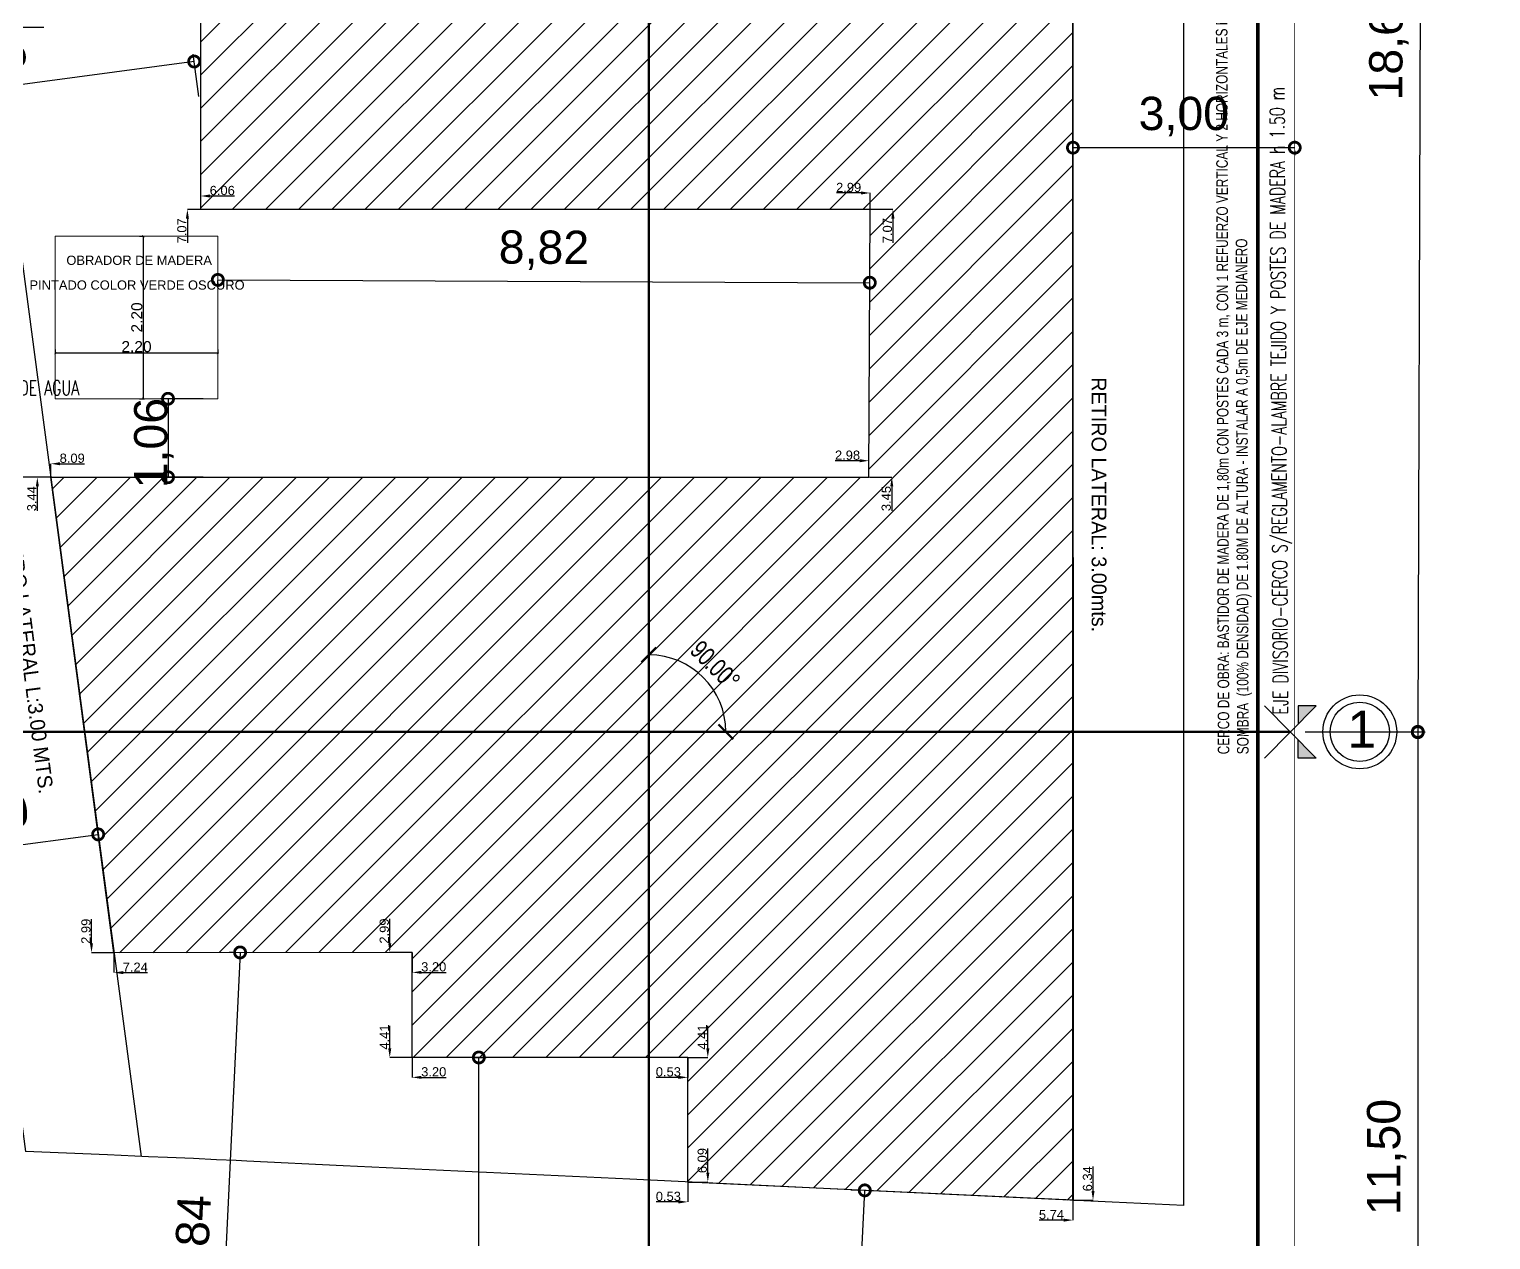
# Model space of a CAD drawing. Header units: millimetres. Extents: x 267 to 536, y -193 to 59.
# Drawn here: x 516.3 to 536.07, y -180.26 to -163.88 of the extents above; entities that cross this region are included whole.
import ezdxf
from ezdxf.enums import TextEntityAlignment as Align

# ---------------------------------------------------------------- set-up
doc = ezdxf.new("R2010")
doc.units = ezdxf.units.MM
doc.header["$LTSCALE"] = 20
for name, pattern in [('BORDER2', [0.875, 0.25, -0.125, 0.25, -0.125, 0, -0.125]), ('CENTRO', [50.8, 31.75, -6.35, 6.35, -6.35]), ('DASHDOT', [25.4, 12.7, -6.35, 0, -6.35]), ('DASHED2', [9.525, 6.35, -3.175])]:
    doc.linetypes.add(name, pattern=pattern)
for name, color, linetype in [('-lote y retiros', 1, 'Continuous'), ('-muros', 3, 'Continuous'), ('005', 240, 'Continuous'), ('005COTAS PARCIALES 240', 240, 'Continuous'), ('005TEXTO220', 220, 'Continuous'), ('01', 1, 'Continuous'), ('02AGUA FRIA170', 170, 'Continuous'), ('04', 4, 'Continuous'), ('B-REFERENCIAS', 1, 'Continuous'), ('ejes divisorios', 3, 'DASHDOT')]:
    doc.layers.add(name, color=color, linetype=linetype)
for name, color, linetype, lineweight in [('02', 2, 'Continuous', 15), ('03', 3, 'Continuous', 30), ('COTAS', 2, 'Continuous', 0)]:
    doc.layers.add(name, color=color, linetype=linetype, lineweight=lineweight)
doc.layers.add('new', color=7, linetype='Continuous', true_color=0xf50000)
doc.styles.add('Arial', font='arial.ttf', dxfattribs={"height": 0.15})
doc.styles.add('BOOK', font='BKANT.TTF')
doc.styles.add('COTA-100', font='ROMANS.shx', dxfattribs={"width": 0.7, "height": 0.2})
doc.styles.add('Soledad', font='swissl.ttf')
doc.styles.get("Standard").update_dxf_attribs({"font": 'arial.ttf'})
doc.styles.add('SWIS', font='swisscl.ttf')
doc.dimstyles.new('100', dxfattribs={"dimscale": 0, "dimtxt": 0.25, "dimasz": 0.2, "dimexe": 0.1, "dimexo": 0.25, "dimgap": 0.1, "dimtad": 1, "dimzin": 0, "dimdsep": 46, "dimtxsty": 'SWIS', "dimblk": 'ARCHTICK', "dimcen": 0.2, "dimdle": 0.25, "dimclrd": 1, "dimclre": 8, "dimclrt": 1, "dimazin": 0, "dimtfac": 1, "dimtix": 1, "dimtofl": 0, "dimtmove": 1, "dimatfit": 0, "dimfxl": 1, "dimtolj": 1, "dimtzin": 0, "dimlwd": -1, "dimlwe": -1, "dimarcsym": 0})
doc.dimstyles.new('COTAS ACUMULADAS 196', dxfattribs={"dimtxt": 0.125, "dimasz": 0.03, "dimexe": 0.01, "dimexo": 1e-05, "dimgap": 0.01, "dimtad": 1, "dimrnd": 0.0005, "dimzin": 1, "dimdsep": 46, "dimtxsty": 'Arial', "dimblk": 'ARCHTICK', "dimcen": 0, "dimclrd": 256, "dimclre": 256, "dimclrt": 256, "dimadec": 0, "dimazin": 0, "dimtfac": 1, "dimtmove": 0, "dimatfit": 3, "dimfxl": 0.05, "dimfxlon": 1, "dimlwd": -1, "dimlwe": -1, "dimarcsym": 0})
doc.dimstyles.new('COTAS PARCIALES 196', dxfattribs={"dimtxt": 0.125, "dimasz": 0.125, "dimexe": 0, "dimexo": 0, "dimgap": 0.01, "dimtad": 1, "dimjust": 2, "dimzin": 1, "dimdsep": 46, "dimtxsty": 'Soledad', "dimcen": 2.5, "dimse1": 1, "dimsd1": 1, "dimclrd": 256, "dimclre": 256, "dimclrt": 256, "dimazin": 0, "dimtfac": 1, "dimtmove": 0, "dimatfit": 2, "dimldrblk": 'OPEN90', "dimfxl": 0.3, "dimfxlon": 1, "dimlwd": -1, "dimlwe": -1, "dimarcsym": 0})
doc.dimstyles.new('H', dxfattribs={"dimtxt": 0.45, "dimasz": 0.3, "dimexe": 0.1, "dimexo": 0.2, "dimgap": 0.15, "dimtad": 1, "dimzin": 0, "dimtxsty": 'Standard', "dimblk": 'DOTSMALL', "dimcen": 0, "dimclrd": 256, "dimclre": 256, "dimaunit": 1, "dimadec": 3, "dimazin": 0, "dimtfac": 1, "dimtofl": 0, "dimtmove": 1, "dimatfit": 2, "dimldrblk": 'DOTSMALL', "dimfxl": 0.18, "dimtolj": 1, "dimtzin": 0, "dimlwd": -1, "dimlwe": -1, "dimarcsym": 2})

# ---------------------------------------------------------------- blocks, each defined once
blk = doc.blocks.new('_ArchTick')
at = {"color": 0, "linetype": 'ByBlock', "const_width": 0.15}
blk.add_lwpolyline([(-0.5, -0.5), (0.5, 0.5)], dxfattribs=at)
blk = doc.blocks.new('*D225')
at = {"layer": '005COTAS PARCIALES 240', "transparency": 16777216}
for p, q in [((517.791, -166.683), (517.851, -166.683)), ((517.841, -166.683), (517.841, -168.883)), ((517.791, -168.883), (517.851, -168.883))]:
    blk.add_line(p, q, dxfattribs=at)
at = {"layer": 'Defpoints', "color": 0, "transparency": 16777216}
for p in [(517.4, -166.683), (517.4, -168.883), (517.841, -168.883)]:
    blk.add_point(p, dxfattribs=at)
at = {"layer": '005COTAS PARCIALES 240', "transparency": 16777216, "xscale": 0.03, "yscale": 0.03, "zscale": 0.03}
for p, rotation in [((517.841, -166.683), 90), ((517.841, -168.883), 270)]:
    blk.add_blockref('_ArchTick', p, dxfattribs=dict(at, rotation=rotation))
at = {"layer": '005COTAS PARCIALES 240', "transparency": 16777216, "insert": (517.754, -167.783), "char_height": 0.15, "attachment_point": 5, "rotation": 90, "style": 'Arial'}
blk.add_mtext('2.20', dxfattribs=at)
blk = doc.blocks.new('*D226')
at = {"layer": '005COTAS PARCIALES 240', "transparency": 16777216}
for p, q in [((516.649, -168.216), (516.649, -168.276)), ((518.849, -168.266), (516.649, -168.266)), ((518.849, -168.216), (518.849, -168.276))]:
    blk.add_line(p, q, dxfattribs=at)
at = {"layer": 'Defpoints', "color": 0, "transparency": 16777216}
for p in [(516.649, -166.683, -0.025), (518.849, -166.683, -0.025), (516.649, -168.266)]:
    blk.add_point(p, dxfattribs=at)
at = {"layer": '005COTAS PARCIALES 240', "transparency": 16777216, "xscale": 0.03, "yscale": 0.03, "zscale": 0.03, "rotation": 180}
blk.add_blockref('_ArchTick', (516.649, -168.266), dxfattribs=at)
at = {"layer": '005COTAS PARCIALES 240', "transparency": 16777216, "xscale": 0.03, "yscale": 0.03, "zscale": 0.03}
blk.add_blockref('_ArchTick', (518.849, -168.266), dxfattribs=at)
at = {"layer": '005COTAS PARCIALES 240', "transparency": 16777216, "insert": (517.749, -168.179), "char_height": 0.15, "attachment_point": 5, "style": 'Arial'}
blk.add_mtext('2.20', dxfattribs=at)
blk = doc.blocks.new('ejes de replanteo')
at = {"layer": '02AGUA FRIA170'}
h = blk.add_hatch(color=256, dxfattribs=at)
h.dxf.hatch_style = 1
h.paths.add_polyline_path([(29.546, 18.869), (29.296, 18.869), (29.296, 18.619)])
h = blk.add_hatch(color=256, dxfattribs=at)
h.dxf.hatch_style = 1
h.paths.add_polyline_path([(29.546, 18.162), (29.296, 18.412), (29.296, 18.162)])
for p, q in [((28.849, 18.869), (29.546, 18.162)), ((29.546, 18.869), (28.849, 18.162)), ((29.546, 18.869), (29.306, 18.869)), ((29.306, 18.869), (29.306, 18.619)), ((29.306, 18.162), (29.306, 18.412)), ((29.546, 18.162), (29.306, 18.162))]:
    blk.add_line(p, q, dxfattribs=at)
at = {"layer": '02AGUA FRIA170', "linetype": 'BORDER2', "const_width": 0.03}
for points in [[(20.521, 38.897), (20.521, 3.794)], [(3.648, 18.516), (29.198, 18.516)]]:
    blk.add_lwpolyline(points, dxfattribs=at)
at = {"layer": '02AGUA FRIA170'}
for radius in [0.5, 0.4]:
    blk.add_circle((30.138, 18.516), radius, dxfattribs=at)
at = {"layer": '02AGUA FRIA170', "style": 'Arial'}
blk.add_text('1', height=0.5, dxfattribs=at).set_placement((29.971, 18.302))
blk = doc.blocks.new('_DotSmall')
at = {"color": 0, "linetype": 'ByBlock', "const_width": 0.5}
blk.add_lwpolyline([(-0.0625, 0, 1), (0.0625, 0, 1)], format="xyb", close=True, dxfattribs=at)
blk = doc.blocks.new('*D227')
at = {"layer": 'Defpoints', "color": 0, "transparency": 16777216}
for p in [(533.418, -154.727), (533.358, -173.389), (535.083, -173.394)]:
    blk.add_point(p, dxfattribs=at)
at = {"layer": 'new', "linetype": 'Continuous', "transparency": 16777216}
for p, q in [((533.618, -154.727), (535.243, -154.732)), ((535.143, -154.732), (535.083, -173.394)), ((533.558, -173.389), (535.183, -173.395))]:
    blk.add_line(p, q, dxfattribs=at)
at = {"layer": 'new', "transparency": 16777216, "xscale": 0.3, "yscale": 0.3, "zscale": 0.3}
for p, rotation in [((535.143, -154.732), 89.8147218569736), ((535.083, -173.394), 269.8147218569736)]:
    blk.add_blockref('_DotSmall', p, dxfattribs=dict(at, rotation=rotation))
at = {"layer": 'new', "color": 0, "transparency": 16777216, "insert": (534.693, -164.062), "char_height": 0.45, "attachment_point": 5, "rotation": 89.8147}
blk.add_mtext('\\A1;18,66', dxfattribs=at)
blk = doc.blocks.new('*D244')
at = {"layer": 'Defpoints', "color": 0, "transparency": 16777216}
for p in [(533.358, -173.389), (533.418, -184.893), (535.083, -184.893)]:
    blk.add_point(p, dxfattribs=at)
at = {"layer": 'new', "linetype": 'Continuous', "transparency": 16777216}
for p, q in [((533.558, -173.389), (535.183, -173.389)), ((535.083, -173.389), (535.083, -184.893)), ((533.618, -184.893), (535.183, -184.893))]:
    blk.add_line(p, q, dxfattribs=at)
at = {"layer": 'new', "transparency": 16777216, "xscale": 0.3, "yscale": 0.3, "zscale": 0.3}
for p, rotation in [((535.083, -173.389), 90), ((535.083, -184.893), 270)]:
    blk.add_blockref('_DotSmall', p, dxfattribs=dict(at, rotation=rotation))
at = {"layer": 'new', "color": 0, "transparency": 16777216, "insert": (534.662, -179.141), "char_height": 0.45, "attachment_point": 5, "rotation": 90}
blk.add_mtext('\\A1;11,50', dxfattribs=at)
blk = doc.blocks.new('*D221')
at = {"layer": '005', "transparency": 16777216}
for p, q in [((530.293, -162.1), (529.962, -162.1)), ((530.418, -162.321), (530.418, -162.1))]:
    blk.add_line(p, q, dxfattribs=at)
blk.add_solid([(530.293, -162.079), (530.293, -162.12), (530.418, -162.1)], dxfattribs=at)
at = {"layer": 'Defpoints', "color": 0, "transparency": 16777216}
for p in [(530.418, -162.1), (530.418, -162.321), (524.681, -173.389)]:
    blk.add_point(p, dxfattribs=at)
at = {"layer": '005', "transparency": 16777216, "insert": (530.127, -162.025), "char_height": 0.125, "attachment_point": 5, "style": 'Soledad'}
blk.add_mtext('5.74', dxfattribs=at)
blk = doc.blocks.new('_Open90')
at = {"color": 0, "linetype": 'ByBlock', "lineweight": -2}
for p, q in [((0, 0), (-1, 0)), ((-0.5, 0.5), (0, 0)), ((0, 0), (-0.5, -0.5))]:
    blk.add_line(p, q, dxfattribs=at)
blk = doc.blocks.new('*D222')
at = {"layer": '005', "transparency": 16777216}
for p, q in [((530.426, -162.321), (530.726, -162.321)), ((530.726, -162.446), (530.726, -162.86))]:
    blk.add_line(p, q, dxfattribs=at)
blk.add_solid([(530.706, -162.446), (530.747, -162.446), (530.726, -162.321)], dxfattribs=at)
at = {"layer": 'Defpoints', "color": 0, "transparency": 16777216}
for p in [(530.418, -162.321), (530.726, -162.321), (524.681, -173.389)]:
    blk.add_point(p, dxfattribs=at)
at = {"layer": '005', "transparency": 16777216, "insert": (530.652, -162.653), "char_height": 0.125, "attachment_point": 5, "rotation": 90, "style": 'Soledad'}
blk.add_mtext('11.07', dxfattribs=at)
blk = doc.blocks.new('*D223')
at = {"layer": '005', "transparency": 16777216}
for p, q in [((527.549, -166.099), (527.218, -166.099)), ((527.674, -166.32), (527.674, -166.099))]:
    blk.add_line(p, q, dxfattribs=at)
blk.add_solid([(527.549, -166.078), (527.549, -166.12), (527.674, -166.099)], dxfattribs=at)
at = {"layer": 'Defpoints', "color": 0, "transparency": 16777216}
for p in [(527.674, -166.099), (527.674, -166.32), (524.681, -173.389)]:
    blk.add_point(p, dxfattribs=at)
at = {"layer": '005', "transparency": 16777216, "insert": (527.383, -166.025), "char_height": 0.125, "attachment_point": 5, "style": 'Soledad'}
blk.add_mtext('2.99', dxfattribs=at)
blk = doc.blocks.new('*D224')
at = {"layer": '005', "transparency": 16777216}
for p, q in [((527.682, -166.32), (527.982, -166.32)), ((527.982, -166.445), (527.982, -166.772))]:
    blk.add_line(p, q, dxfattribs=at)
blk.add_solid([(527.961, -166.445), (528.003, -166.445), (527.982, -166.32)], dxfattribs=at)
at = {"layer": 'Defpoints', "color": 0, "transparency": 16777216}
for p in [(527.674, -166.32), (527.982, -166.32), (524.681, -173.389)]:
    blk.add_point(p, dxfattribs=at)
at = {"layer": '005', "transparency": 16777216, "insert": (527.908, -166.609), "char_height": 0.125, "attachment_point": 5, "rotation": 90, "style": 'Soledad'}
blk.add_mtext('7.07', dxfattribs=at)
blk = doc.blocks.new('*D203')
at = {"layer": '005', "transparency": 16777216}
for p, q in [((527.533, -169.721), (527.202, -169.721)), ((527.658, -169.943), (527.658, -169.721))]:
    blk.add_line(p, q, dxfattribs=at)
blk.add_solid([(527.533, -169.7), (527.533, -169.742), (527.658, -169.721)], dxfattribs=at)
at = {"layer": 'Defpoints', "color": 0, "transparency": 16777216}
for p in [(527.658, -169.721), (527.658, -169.943), (524.681, -173.389)]:
    blk.add_point(p, dxfattribs=at)
at = {"layer": '005', "transparency": 16777216, "insert": (527.368, -169.647), "char_height": 0.125, "attachment_point": 5, "style": 'Soledad'}
blk.add_mtext('2.98', dxfattribs=at)
blk = doc.blocks.new('*D204')
at = {"layer": '005', "transparency": 16777216}
for p, q in [((527.667, -169.943), (527.967, -169.943)), ((527.967, -170.068), (527.967, -170.397))]:
    blk.add_line(p, q, dxfattribs=at)
blk.add_solid([(527.946, -170.068), (527.987, -170.068), (527.967, -169.943)], dxfattribs=at)
at = {"layer": 'Defpoints', "color": 0, "transparency": 16777216}
for p in [(527.658, -169.943), (527.967, -169.943), (524.681, -173.389)]:
    blk.add_point(p, dxfattribs=at)
at = {"layer": '005', "transparency": 16777216, "insert": (527.892, -170.233), "char_height": 0.125, "attachment_point": 5, "rotation": 90, "style": 'Soledad'}
blk.add_mtext('3.45', dxfattribs=at)
blk = doc.blocks.new('*D205')
at = {"layer": '005', "transparency": 16777216}
for p, q in [((518.618, -161.91), (518.618, -161.728)), ((518.743, -161.728), (519.074, -161.728))]:
    blk.add_line(p, q, dxfattribs=at)
blk.add_solid([(518.743, -161.707), (518.743, -161.748), (518.618, -161.728)], dxfattribs=at)
at = {"layer": 'Defpoints', "color": 0, "transparency": 16777216}
for p in [(518.618, -161.728), (518.618, -161.91), (524.681, -173.389)]:
    blk.add_point(p, dxfattribs=at)
at = {"layer": '005', "transparency": 16777216, "insert": (518.909, -161.653), "char_height": 0.125, "attachment_point": 5, "style": 'Soledad'}
blk.add_mtext('6.06', dxfattribs=at)
blk = doc.blocks.new('*D206')
at = {"layer": '005', "transparency": 16777216}
for p, q in [((518.618, -161.91), (518.437, -161.91)), ((518.437, -162.035), (518.437, -162.448))]:
    blk.add_line(p, q, dxfattribs=at)
blk.add_solid([(518.416, -162.035), (518.458, -162.035), (518.437, -161.91)], dxfattribs=at)
at = {"layer": 'Defpoints', "color": 0, "transparency": 16777216}
for p in [(518.437, -161.91), (518.618, -161.91), (524.681, -173.389)]:
    blk.add_point(p, dxfattribs=at)
at = {"layer": '005', "transparency": 16777216, "insert": (518.363, -162.242), "char_height": 0.125, "attachment_point": 5, "rotation": 90, "style": 'Soledad'}
blk.add_mtext('11.48', dxfattribs=at)
blk = doc.blocks.new('*D207')
at = {"layer": '005', "transparency": 16777216}
for p, q in [((518.618, -166.322), (518.618, -166.14)), ((518.743, -166.14), (519.074, -166.14))]:
    blk.add_line(p, q, dxfattribs=at)
blk.add_solid([(518.743, -166.119), (518.743, -166.161), (518.618, -166.14)], dxfattribs=at)
at = {"layer": 'Defpoints', "color": 0, "transparency": 16777216}
for p in [(518.618, -166.14), (518.618, -166.322), (524.681, -173.389)]:
    blk.add_point(p, dxfattribs=at)
at = {"layer": '005', "transparency": 16777216, "insert": (518.909, -166.066), "char_height": 0.125, "attachment_point": 5, "style": 'Soledad'}
blk.add_mtext('6.06', dxfattribs=at)
blk = doc.blocks.new('*D208')
at = {"layer": '005', "transparency": 16777216}
for p, q in [((518.618, -166.322), (518.437, -166.322)), ((518.437, -166.447), (518.437, -166.774))]:
    blk.add_line(p, q, dxfattribs=at)
blk.add_solid([(518.416, -166.447), (518.458, -166.447), (518.437, -166.322)], dxfattribs=at)
at = {"layer": 'Defpoints', "color": 0, "transparency": 16777216}
for p in [(518.437, -166.322), (518.618, -166.322), (524.681, -173.389)]:
    blk.add_point(p, dxfattribs=at)
at = {"layer": '005', "transparency": 16777216, "insert": (518.363, -166.611), "char_height": 0.125, "attachment_point": 5, "rotation": 90, "style": 'Soledad'}
blk.add_mtext('7.07', dxfattribs=at)
blk = doc.blocks.new('*D209')
at = {"layer": '005', "transparency": 16777216}
for p, q in [((516.589, -169.944), (516.589, -169.762)), ((516.714, -169.762), (517.043, -169.762))]:
    blk.add_line(p, q, dxfattribs=at)
blk.add_solid([(516.714, -169.741), (516.714, -169.783), (516.589, -169.762)], dxfattribs=at)
at = {"layer": 'Defpoints', "color": 0, "transparency": 16777216}
for p in [(516.589, -169.762), (516.589, -169.944), (524.681, -173.389)]:
    blk.add_point(p, dxfattribs=at)
at = {"layer": '005', "transparency": 16777216, "insert": (516.879, -169.688), "char_height": 0.125, "attachment_point": 5, "style": 'Soledad'}
blk.add_mtext('8.09', dxfattribs=at)
blk = doc.blocks.new('*D210')
at = {"layer": '005', "transparency": 16777216}
for p, q in [((516.589, -169.944), (516.407, -169.944)), ((516.407, -170.069), (516.407, -170.401))]:
    blk.add_line(p, q, dxfattribs=at)
blk.add_solid([(516.387, -170.069), (516.428, -170.069), (516.407, -169.944)], dxfattribs=at)
at = {"layer": 'Defpoints', "color": 0, "transparency": 16777216}
for p in [(516.407, -169.944), (516.589, -169.944), (524.681, -173.389)]:
    blk.add_point(p, dxfattribs=at)
at = {"layer": '005', "transparency": 16777216, "insert": (516.333, -170.235), "char_height": 0.125, "attachment_point": 5, "rotation": 90, "style": 'Soledad'}
blk.add_mtext('3.44', dxfattribs=at)
blk = doc.blocks.new('*D215')
at = {"layer": '005', "transparency": 16777216}
for p, q in [((517.444, -176.377), (517.444, -176.646)), ((517.569, -176.646), (517.896, -176.646))]:
    blk.add_line(p, q, dxfattribs=at)
blk.add_solid([(517.569, -176.625), (517.569, -176.667), (517.444, -176.646)], dxfattribs=at)
at = {"layer": 'Defpoints', "color": 0, "transparency": 16777216}
for p in [(524.681, -173.389), (517.444, -176.377), (517.444, -176.646)]:
    blk.add_point(p, dxfattribs=at)
at = {"layer": '005', "transparency": 16777216, "insert": (517.732, -176.573), "char_height": 0.125, "attachment_point": 5, "style": 'Soledad'}
blk.add_mtext('7.24', dxfattribs=at)
blk = doc.blocks.new('*D216')
at = {"layer": '005', "transparency": 16777216}
for p, q in [((517.14, -176.252), (517.14, -175.921)), ((517.44, -176.377), (517.14, -176.377))]:
    blk.add_line(p, q, dxfattribs=at)
blk.add_solid([(517.119, -176.252), (517.16, -176.252), (517.14, -176.377)], dxfattribs=at)
at = {"layer": 'Defpoints', "color": 0, "transparency": 16777216}
for p in [(524.681, -173.389), (517.14, -176.377), (517.444, -176.377)]:
    blk.add_point(p, dxfattribs=at)
at = {"layer": '005', "transparency": 16777216, "insert": (517.065, -176.087), "char_height": 0.125, "attachment_point": 5, "rotation": 90, "style": 'Soledad'}
blk.add_mtext('2.99', dxfattribs=at)
blk = doc.blocks.new('*D217')
at = {"layer": '005', "transparency": 16777216}
for p, q in [((521.479, -176.374), (521.479, -176.643)), ((521.604, -176.643), (521.936, -176.643))]:
    blk.add_line(p, q, dxfattribs=at)
blk.add_solid([(521.604, -176.622), (521.604, -176.664), (521.479, -176.643)], dxfattribs=at)
at = {"layer": 'Defpoints', "color": 0, "transparency": 16777216}
for p in [(524.681, -173.389), (521.479, -176.374), (521.479, -176.643)]:
    blk.add_point(p, dxfattribs=at)
at = {"layer": '005', "transparency": 16777216, "insert": (521.77, -176.569), "char_height": 0.125, "attachment_point": 5, "style": 'Soledad'}
blk.add_mtext('3.20', dxfattribs=at)
blk = doc.blocks.new('*D218')
at = {"layer": '005', "transparency": 16777216}
for p, q in [((521.175, -176.249), (521.175, -175.919)), ((521.475, -176.374), (521.175, -176.374))]:
    blk.add_line(p, q, dxfattribs=at)
blk.add_solid([(521.154, -176.249), (521.196, -176.249), (521.175, -176.374)], dxfattribs=at)
at = {"layer": 'Defpoints', "color": 0, "transparency": 16777216}
for p in [(524.681, -173.389), (521.175, -176.374), (521.479, -176.374)]:
    blk.add_point(p, dxfattribs=at)
at = {"layer": '005', "transparency": 16777216, "insert": (521.101, -176.084), "char_height": 0.125, "attachment_point": 5, "rotation": 90, "style": 'Soledad'}
blk.add_mtext('2.99', dxfattribs=at)
blk = doc.blocks.new('*D219')
at = {"layer": '005', "transparency": 16777216}
for p, q in [((521.479, -177.794), (521.479, -178.063)), ((521.604, -178.063), (521.936, -178.063))]:
    blk.add_line(p, q, dxfattribs=at)
blk.add_solid([(521.604, -178.042), (521.604, -178.084), (521.479, -178.063)], dxfattribs=at)
at = {"layer": 'Defpoints', "color": 0, "transparency": 16777216}
for p in [(524.681, -173.389), (521.479, -177.794), (521.479, -178.063)]:
    blk.add_point(p, dxfattribs=at)
at = {"layer": '005', "transparency": 16777216, "insert": (521.77, -177.989), "char_height": 0.125, "attachment_point": 5, "style": 'Soledad'}
blk.add_mtext('3.20', dxfattribs=at)
blk = doc.blocks.new('*D220')
at = {"layer": '005', "transparency": 16777216}
for p, q in [((521.175, -177.669), (521.175, -177.367)), ((521.475, -177.794), (521.175, -177.794))]:
    blk.add_line(p, q, dxfattribs=at)
blk.add_solid([(521.154, -177.669), (521.196, -177.669), (521.175, -177.794)], dxfattribs=at)
at = {"layer": 'Defpoints', "color": 0, "transparency": 16777216}
for p in [(524.681, -173.389), (521.175, -177.794), (521.479, -177.794)]:
    blk.add_point(p, dxfattribs=at)
at = {"layer": '005', "transparency": 16777216, "insert": (521.103, -177.518), "char_height": 0.125, "attachment_point": 5, "rotation": 90, "style": 'Soledad'}
blk.add_mtext('4.41', dxfattribs=at)
blk = doc.blocks.new('*D197')
at = {"layer": '005', "transparency": 16777216}
for p, q in [((525.478, -177.669), (525.478, -177.367)), ((525.206, -177.794), (525.478, -177.794))]:
    blk.add_line(p, q, dxfattribs=at)
blk.add_solid([(525.457, -177.669), (525.499, -177.669), (525.478, -177.794)], dxfattribs=at)
at = {"layer": 'Defpoints', "color": 0, "transparency": 16777216}
for p in [(524.681, -173.389), (525.206, -177.794), (525.478, -177.794)]:
    blk.add_point(p, dxfattribs=at)
at = {"layer": '005', "transparency": 16777216, "insert": (525.405, -177.518), "char_height": 0.125, "attachment_point": 5, "rotation": 90, "style": 'Soledad'}
blk.add_mtext('4.41', dxfattribs=at)
blk = doc.blocks.new('*D198')
at = {"layer": '005', "transparency": 16777216}
for p, q in [((525.206, -177.794), (525.206, -178.063)), ((525.081, -178.063), (524.779, -178.063))]:
    blk.add_line(p, q, dxfattribs=at)
blk.add_solid([(525.081, -178.042), (525.081, -178.084), (525.206, -178.063)], dxfattribs=at)
at = {"layer": 'Defpoints', "color": 0, "transparency": 16777216}
for p in [(524.681, -173.389), (525.206, -177.794), (525.206, -178.063)]:
    blk.add_point(p, dxfattribs=at)
at = {"layer": '005', "transparency": 16777216, "insert": (524.944, -177.989), "char_height": 0.125, "attachment_point": 5, "style": 'Soledad'}
blk.add_mtext('0.53', dxfattribs=at)
blk = doc.blocks.new('*D199')
at = {"layer": '005', "transparency": 16777216}
for p, q in [((525.478, -179.354), (525.478, -179.025)), ((525.206, -179.479), (525.478, -179.479))]:
    blk.add_line(p, q, dxfattribs=at)
blk.add_solid([(525.457, -179.354), (525.499, -179.354), (525.478, -179.479)], dxfattribs=at)
at = {"layer": 'Defpoints', "color": 0, "transparency": 16777216}
for p in [(524.681, -173.389), (525.206, -179.479), (525.478, -179.479)]:
    blk.add_point(p, dxfattribs=at)
at = {"layer": '005', "transparency": 16777216, "insert": (525.403, -179.189), "char_height": 0.125, "attachment_point": 5, "rotation": 90, "style": 'Soledad'}
blk.add_mtext('6.09', dxfattribs=at)
blk = doc.blocks.new('*D200')
at = {"layer": '005', "transparency": 16777216}
for p, q in [((525.206, -179.479), (525.206, -179.748)), ((525.081, -179.748), (524.779, -179.748))]:
    blk.add_line(p, q, dxfattribs=at)
blk.add_solid([(525.081, -179.727), (525.081, -179.769), (525.206, -179.748)], dxfattribs=at)
at = {"layer": 'Defpoints', "color": 0, "transparency": 16777216}
for p in [(524.681, -173.389), (525.206, -179.479), (525.206, -179.748)]:
    blk.add_point(p, dxfattribs=at)
at = {"layer": '005', "transparency": 16777216, "insert": (524.944, -179.674), "char_height": 0.125, "attachment_point": 5, "style": 'Soledad'}
blk.add_mtext('0.53', dxfattribs=at)
blk = doc.blocks.new('*D201')
at = {"layer": '005', "transparency": 16777216}
for p, q in [((530.689, -179.601), (530.689, -179.27)), ((530.418, -179.726), (530.689, -179.726))]:
    blk.add_line(p, q, dxfattribs=at)
blk.add_solid([(530.669, -179.601), (530.71, -179.601), (530.689, -179.726)], dxfattribs=at)
at = {"layer": 'Defpoints', "color": 0, "transparency": 16777216}
for p in [(524.681, -173.389), (530.418, -179.726), (530.689, -179.726)]:
    blk.add_point(p, dxfattribs=at)
at = {"layer": '005', "transparency": 16777216, "insert": (530.615, -179.435), "char_height": 0.125, "attachment_point": 5, "rotation": 90, "style": 'Soledad'}
blk.add_mtext('6.34', dxfattribs=at)
blk = doc.blocks.new('*D202')
at = {"layer": '005', "transparency": 16777216}
for p, q in [((530.418, -179.726), (530.418, -179.994)), ((530.293, -179.994), (529.962, -179.994))]:
    blk.add_line(p, q, dxfattribs=at)
blk.add_solid([(530.293, -179.974), (530.293, -180.015), (530.418, -179.994)], dxfattribs=at)
at = {"layer": 'Defpoints', "color": 0, "transparency": 16777216}
for p in [(524.681, -173.389), (530.418, -179.726), (530.418, -179.994)]:
    blk.add_point(p, dxfattribs=at)
at = {"layer": '005', "transparency": 16777216, "insert": (530.127, -179.92), "char_height": 0.125, "attachment_point": 5, "style": 'Soledad'}
blk.add_mtext('5.74', dxfattribs=at)
blk = doc.blocks.new('*D213')
at = {"layer": '005', "transparency": 16777216}
for p, q in [((515.301, -167.972), (515.301, -167.79)), ((515.426, -167.79), (515.757, -167.79))]:
    blk.add_line(p, q, dxfattribs=at)
blk.add_solid([(515.426, -167.769), (515.426, -167.811), (515.301, -167.79)], dxfattribs=at)
at = {"layer": 'Defpoints', "color": 0, "transparency": 16777216}
for p in [(515.301, -167.79), (515.301, -167.972), (524.681, -173.389)]:
    blk.add_point(p, dxfattribs=at)
at = {"layer": '005', "transparency": 16777216, "insert": (515.591, -167.716), "char_height": 0.125, "attachment_point": 5, "style": 'Soledad'}
blk.add_mtext('9.38', dxfattribs=at)
blk = doc.blocks.new('*D214')
at = {"layer": '005', "transparency": 16777216}
for p, q in [((515.301, -167.972), (515.119, -167.972)), ((515.119, -168.097), (515.119, -168.427))]:
    blk.add_line(p, q, dxfattribs=at)
blk.add_solid([(515.099, -168.097), (515.14, -168.097), (515.119, -167.972)], dxfattribs=at)
at = {"layer": 'Defpoints', "color": 0, "transparency": 16777216}
for p in [(515.119, -167.972), (515.301, -167.972), (524.681, -173.389)]:
    blk.add_point(p, dxfattribs=at)
at = {"layer": '005', "transparency": 16777216, "insert": (515.045, -168.262), "char_height": 0.125, "attachment_point": 5, "rotation": 90, "style": 'Soledad'}
blk.add_mtext('5.42', dxfattribs=at)
blk = doc.blocks.new('*D232')
at = {"layer": 'Defpoints', "color": 0, "transparency": 16777216}
for p in [(516.694, -163.862), (516.019, -169.944), (516.694, -169.944)]:
    blk.add_point(p, dxfattribs=at)
at = {"layer": 'new', "linetype": 'Continuous', "transparency": 16777216}
for p, q in [((516.494, -163.862), (515.919, -163.862)), ((516.019, -163.862), (516.019, -169.944)), ((516.494, -169.944), (515.919, -169.944))]:
    blk.add_line(p, q, dxfattribs=at)
at = {"layer": 'new', "transparency": 16777216, "xscale": 0.3, "yscale": 0.3, "zscale": 0.3}
for p, rotation in [((516.019, -163.862), 90), ((516.019, -169.944), 270)]:
    blk.add_blockref('_DotSmall', p, dxfattribs=dict(at, rotation=rotation))
at = {"layer": 'new', "color": 0, "transparency": 16777216, "insert": (515.598, -166.903), "char_height": 0.45, "attachment_point": 5, "rotation": 90}
blk.add_mtext('\\A1;6,08', dxfattribs=at)
blk = doc.blocks.new('*D233')
at = {"layer": 'Defpoints', "color": 0, "transparency": 16777216}
for p in [(518.849, -167.116, 0), (527.67, -167.154), (527.669, -167.313)]:
    blk.add_point(p, dxfattribs=at)
at = {"layer": 'new', "linetype": 'Continuous', "transparency": 16777216}
for p, q in [((518.849, -167.275), (527.669, -167.313)), ((518.848, -167.316), (518.848, -167.375)), ((527.669, -167.354), (527.669, -167.413))]:
    blk.add_line(p, q, dxfattribs=at)
at = {"layer": 'new', "transparency": 16777216, "xscale": 0.3, "yscale": 0.3, "zscale": 0.3}
for p, rotation in [((518.849, -167.275), 179.7519455312178), ((527.669, -167.313), 359.7519455312178)]:
    blk.add_blockref('_DotSmall', p, dxfattribs=dict(at, rotation=rotation))
at = {"layer": 'new', "color": 0, "transparency": 16777216, "insert": (523.261, -166.874), "char_height": 0.45, "attachment_point": 5, "rotation": 359.7519}
blk.add_mtext('\\A1;8,82', dxfattribs=at)
blk = doc.blocks.new('*D211')
at = {"layer": 'Defpoints', "color": 0, "transparency": 16777216}
for p in [(518.849, -168.883), (518.175, -169.944), (518.849, -169.944, 0)]:
    blk.add_point(p, dxfattribs=at)
at = {"layer": 'new', "linetype": 'Continuous', "transparency": 16777216}
for p, q in [((518.649, -168.883), (518.075, -168.883)), ((518.175, -168.883), (518.175, -169.944)), ((518.649, -169.944), (518.075, -169.944))]:
    blk.add_line(p, q, dxfattribs=at)
at = {"layer": 'new', "transparency": 16777216, "xscale": 0.3, "yscale": 0.3, "zscale": 0.3}
for p, rotation in [((518.175, -168.883), 90), ((518.175, -169.944), 270)]:
    blk.add_blockref('_DotSmall', p, dxfattribs=dict(at, rotation=rotation))
at = {"layer": 'new', "color": 0, "transparency": 16777216, "insert": (517.983, -169.483), "char_height": 0.45, "attachment_point": 5, "rotation": 90}
blk.add_mtext('\\A1;1,06', dxfattribs=at)
blk = doc.blocks.new('*D212')
at = {"layer": '-muros', "color": 1, "transparency": 16777216}
blk.add_arc((524.681, -173.389), 1.041, 0, 90, dxfattribs=at)
at = {"layer": 'Defpoints', "color": 0, "transparency": 16777216}
for p in [(524.681, -149.73), (525.583, -172.868), (515.224, -173.389), (536.07, -173.389), (524.681, -187.197)]:
    blk.add_point(p, dxfattribs=at)
at = {"layer": '-muros', "color": 1, "transparency": 16777216, "xscale": 0.2, "yscale": 0.2, "zscale": 0.2}
for p, rotation in [((524.681, -172.348), 179.9999999999998), ((525.722, -173.389), 270.0000000000001)]:
    blk.add_blockref('_ArchTick', p, dxfattribs=dict(at, rotation=rotation))
at = {"layer": '-muros', "color": 1, "transparency": 16777216, "insert": (525.579, -172.491), "char_height": 0.25, "attachment_point": 5, "rotation": 315, "style": 'SWIS'}
blk.add_mtext('\\A1;90.00°', dxfattribs=at)
blk = doc.blocks.new('*D234')
at = {"layer": 'Defpoints', "color": 0, "transparency": 16777216}
for p in [(530.418, -165.329), (533.418, -165.329), (533.418, -165.486)]:
    blk.add_point(p, dxfattribs=at)
at = {"layer": 'new', "linetype": 'Continuous', "transparency": 16777216}
for p, q in [((530.418, -165.486), (533.418, -165.486)), ((530.418, -165.529), (530.418, -165.586)), ((533.418, -165.529), (533.418, -165.586))]:
    blk.add_line(p, q, dxfattribs=at)
at = {"layer": 'new', "transparency": 16777216, "xscale": 0.3, "yscale": 0.3, "zscale": 0.3, "rotation": 180}
blk.add_blockref('_DotSmall', (530.418, -165.486), dxfattribs=at)
at = {"layer": 'new', "transparency": 16777216, "xscale": 0.3, "yscale": 0.3, "zscale": 0.3}
blk.add_blockref('_DotSmall', (533.418, -165.486), dxfattribs=at)
at = {"layer": 'new', "color": 0, "transparency": 16777216, "insert": (531.918, -165.065), "char_height": 0.45, "attachment_point": 5}
blk.add_mtext('\\A1;3,00', dxfattribs=at)
blk = doc.blocks.new('*D235')
at = {"layer": 'Defpoints', "color": 0, "transparency": 16777216}
for p in [(512.915, -165.067), (518.618, -164.991), (513.004, -165.737)]:
    blk.add_point(p, dxfattribs=at)
at = {"layer": 'new', "linetype": 'Continuous', "transparency": 16777216}
for p, q in [((518.592, -164.793), (518.516, -164.222)), ((518.529, -164.321), (512.915, -165.067)), ((512.977, -165.539), (512.901, -164.968))]:
    blk.add_line(p, q, dxfattribs=at)
at = {"layer": 'new', "transparency": 16777216, "xscale": 0.3, "yscale": 0.3, "zscale": 0.3}
for p, rotation in [((518.529, -164.321), 7.568625920662919), ((512.915, -165.067), 187.5686259206629)]:
    blk.add_blockref('_DotSmall', p, dxfattribs=dict(at, rotation=rotation))
at = {"layer": 'new', "color": 0, "transparency": 16777216, "insert": (515.667, -164.277), "char_height": 0.45, "attachment_point": 5, "rotation": 7.5686}
blk.add_mtext('\\A1;5,66', dxfattribs=at)
blk = doc.blocks.new('*D236')
at = {"layer": 'Defpoints', "color": 0, "transparency": 16777216}
for p in [(517.23, -174.776), (517.243, -174.873), (514.27, -175.268)]:
    blk.add_point(p, dxfattribs=at)
at = {"layer": 'new', "linetype": 'Continuous', "transparency": 16777216}
for p, q in [((514.257, -175.171), (517.23, -174.776)), ((517.217, -174.675), (517.217, -174.677)), ((514.244, -175.07), (514.244, -175.072))]:
    blk.add_line(p, q, dxfattribs=at)
at = {"layer": 'new', "transparency": 16777216, "xscale": 0.3, "yscale": 0.3, "zscale": 0.3}
for p, rotation in [((517.23, -174.776), 7.559867324568095), ((514.257, -175.171), 187.5598673245681)]:
    blk.add_blockref('_DotSmall', p, dxfattribs=dict(at, rotation=rotation))
at = {"layer": 'new', "color": 0, "transparency": 16777216, "insert": (515.688, -174.557), "char_height": 0.45, "attachment_point": 5, "rotation": 7.5599}
blk.add_mtext('\\A1;3,00', dxfattribs=at)
blk = doc.blocks.new('*D228')
at = {"layer": 'Defpoints', "color": 0, "transparency": 16777216}
for p in [(519.208, -176.376), (518.78, -184.201), (518.838, -184.203)]:
    blk.add_point(p, dxfattribs=at)
at = {"layer": 'new', "linetype": 'Continuous', "transparency": 16777216}
for p, q in [((519.008, -176.366), (519.051, -176.369)), ((519.15, -176.373), (518.78, -184.201)), ((518.638, -184.194), (518.68, -184.196))]:
    blk.add_line(p, q, dxfattribs=at)
at = {"layer": 'new', "transparency": 16777216, "xscale": 0.3, "yscale": 0.3, "zscale": 0.3}
for p, rotation in [((519.15, -176.373), 87.29064535206497), ((518.78, -184.201), 267.290645352065)]:
    blk.add_blockref('_DotSmall', p, dxfattribs=dict(at, rotation=rotation))
at = {"layer": 'new', "color": 0, "transparency": 16777216, "insert": (518.545, -180.267), "char_height": 0.45, "attachment_point": 5, "rotation": 87.2906}
blk.add_mtext('\\A1;7,84', dxfattribs=at)
blk = doc.blocks.new('*D229')
at = {"layer": 'Defpoints', "color": 0, "transparency": 16777216}
for p in [(522.098, -177.794), (522.38, -177.794), (522.098, -184.358)]:
    blk.add_point(p, dxfattribs=at)
at = {"layer": 'new', "linetype": 'Continuous', "transparency": 16777216}
for p, q in [((522.298, -177.794), (522.48, -177.794)), ((522.38, -184.358), (522.38, -177.794)), ((522.298, -184.358), (522.48, -184.358))]:
    blk.add_line(p, q, dxfattribs=at)
at = {"layer": 'new', "transparency": 16777216, "xscale": 0.3, "yscale": 0.3, "zscale": 0.3}
for p, rotation in [((522.38, -177.794), 90), ((522.38, -184.358), 270)]:
    blk.add_blockref('_DotSmall', p, dxfattribs=dict(at, rotation=rotation))
at = {"layer": 'new', "color": 0, "transparency": 16777216, "insert": (521.959, -181.076), "char_height": 0.45, "attachment_point": 5, "rotation": 90}
blk.add_mtext('\\A1;6,56', dxfattribs=at)
blk = doc.blocks.new('*D230')
at = {"layer": 'Defpoints', "color": 0, "transparency": 16777216}
for p in [(527.601, -179.592), (527.612, -179.593), (527.374, -184.607)]:
    blk.add_point(p, dxfattribs=at)
at = {"layer": 'new', "linetype": 'Continuous', "transparency": 16777216}
for p, q in [((527.364, -184.607), (527.601, -179.592)), ((527.412, -179.583), (527.501, -179.588)), ((527.175, -184.598), (527.264, -184.602))]:
    blk.add_line(p, q, dxfattribs=at)
at = {"layer": 'new', "transparency": 16777216, "xscale": 0.3, "yscale": 0.3, "zscale": 0.3}
for p, rotation in [((527.601, -179.592), 87.29064535206469), ((527.364, -184.607), 267.2906453520647)]:
    blk.add_blockref('_DotSmall', p, dxfattribs=dict(at, rotation=rotation))
at = {"layer": 'new', "color": 0, "transparency": 16777216, "insert": (527.062, -182.08), "char_height": 0.45, "attachment_point": 5, "rotation": 87.2906}
blk.add_mtext('\\A1;5,02', dxfattribs=at)

msp = doc.modelspace()

# ---------------------------------------------------------------- hatches: boundary and pattern name
at = {"layer": '005COTAS PARCIALES 240'}
h = msp.add_hatch(dxfattribs=at)
h.set_pattern_fill('LINE', color=256, scale=0.1, angle=45)
h.set_pattern_definition([(45, (150.90853, -203.08522), (-0.2245064, 0.2245064), [])])
h.paths.add_polyline_path([(516.589, -169.944), (527.658, -169.944), (527.674, -166.322), (518.618, -166.322), (518.618, -161.91), (530.418, -162.323), (530.419, -179.726), (525.206, -179.479), (525.206, -177.794), (521.479, -177.794), (521.479, -176.374), (517.442, -176.377)])

# ---------------------------------------------------------------- linework, layer by layer
at = {"layer": '-lote y retiros', "linetype": 'CENTRO', "ltscale": 0.01, "const_width": 0.01}
msp.add_lwpolyline([(515.437, -184.055), (518.251, -184.176), (527.374, -184.607), (533.418, -184.893), (533.418, -154.727), (512.232, -153.945), (511.437, -153.944), (513.435, -168.985), (515.437, -184.055)], dxfattribs=at)
at = {"layer": '01'}
msp.add_lwpolyline([(516.589, -169.944), (527.658, -169.944), (527.674, -166.322), (518.618, -166.322), (518.618, -161.91), (530.418, -162.323), (530.419, -179.726), (525.206, -179.479), (525.206, -177.794), (521.479, -177.794), (521.479, -176.374), (517.442, -176.377), (516.589, -169.944)], dxfattribs=at)
at = {"layer": '02', "elevation": 0}
msp.add_lwpolyline([(518.849, -166.683), (518.849, -168.883), (516.649, -168.883), (516.649, -166.683)], close=True, dxfattribs=at)
at = {"layer": '03', "const_width": 0.05}
msp.add_lwpolyline([(532.918, -183.368), (532.918, -155.208), (512.223, -154.445), (512.008, -154.445), (513.931, -168.919), (515.744, -182.567), (518.318, -182.677), (527.445, -183.109)], close=True, dxfattribs=at)
at = {"layer": 'ejes divisorios', "color": 240, "linetype": 'DASHED2', "true_color": 0xed1f24}
for points in [[(531.918, -179.797), (531.918, -156.172), (513.104, -155.513), (516.248, -179.065)], [(530.418, -179.726), (530.418, -162.321), (515.503, -161.771), (516.409, -168.59), (517.81, -179.132)], [(531.918, -179.797), (530.949, -179.751), (527.601, -179.592), (524.422, -179.442), (520.545, -179.259), (519.24, -179.197), (519.098, -179.19), (518.829, -179.177), (518.52, -179.163), (518.169, -179.147), (517.912, -179.136), (517.355, -179.112), (516.248, -179.065)]]:
    msp.add_lwpolyline(points, dxfattribs=at)

# ---------------------------------------------------------------- block references
at = {"layer": '04'}
msp.add_blockref('ejes de replanteo', (504.16, -191.905), dxfattribs=at)

# ---------------------------------------------------------------- texts
at = {"layer": '005TEXTO220', "style": 'Arial'}
for s, p in [('OBRADOR DE MADERA', (516.8, -167.072, 0)), ('PINTADO COLOR VERDE OSCURO', (516.301, -167.407, 0))]:
    msp.add_text(s, height=0.125, dxfattribs=at).set_placement(p)
at = {"layer": '005TEXTO220', "color": 2, "style": 'COTA-100', "width": 0.7}
msp.add_text('PERFORACIÓN DE AGUA', height=0.2, rotation=360, dxfattribs=at).set_placement((515.881, -168.835), align=Align.CENTER)
at = {"layer": '005TEXTO220', "ltscale": 0.1, "style": 'BOOK'}
msp.add_text('RETIRO LATERAL: 3.00mts.', height=0.2, rotation=270.0472, dxfattribs=at).set_placement((530.669, -168.592))
at = {"layer": '005TEXTO220', "style": 'BOOK'}
msp.add_text('RETIRO LATERAL L:3.00 MTS.', height=0.2, rotation=277.2908, dxfattribs=at).set_placement((515.948, -170.462))
at = {"layer": 'B-REFERENCIAS', "insert": (532.377, -173.693), "char_height": 0.156435, "width": 12.6905, "attachment_point": 1, "rotation": 90.1495, "style": 'SWIS'}
msp.add_mtext('\\A1;CERCO DE OBRA: BASTIDOR DE MADERA DE 1,80m CON POSTES CADA 3 m, CON 1 REFUERZO VERTICAL Y 2 HORIZONTALES EN TODO EL PERIMETRO + MEDIA SOMBRA  (100% DENSIDAD) DE 1.80M DE ALTURA - INSTALAR A 0,5m DE EJE MEDIANERO', dxfattribs=at)
at = {"layer": 'COTAS', "color": 2, "ltscale": 0.05, "style": 'COTA-100', "width": 0.7}
msp.add_text('EJE DIVISORIO-CERCO S/REGLAMENTO-ALAMBRE TEJIDO Y POSTES DE MADERA h 1.50 m', height=0.2, rotation=90.3313, dxfattribs=at).set_placement((533.327, -173.153))

# ---------------------------------------------------------------- dimensions: what is measured, and where the dimension line sits
at = {"layer": '-muros'}
dim = msp.add_angular_dim_2l(base=(525.583, -172.868), line1=((515.224, -173.389), (536.07, -173.389)), line2=((524.681, -149.73), (524.681, -187.197)), dimstyle='100', override={"dimscale": 1}, dxfattribs=at)
dim.commit()
dim.dimension.update_dxf_attribs({"geometry": '*D212', "text_midpoint": (525.579, -172.491)})
at = {"layer": '005'}
for base, p1, p2, picture, middle in [((518.618, -161.728), (524.681, -173.389), (518.618, -161.91), '*D205', (518.909, -161.653)), ((530.418, -162.1), (524.681, -173.389), (530.418, -162.321), '*D221', (530.127, -162.025)), ((518.618, -166.14), (524.681, -173.389), (518.618, -166.322), '*D207', (518.909, -166.066)), ((527.674, -166.099), (524.681, -173.389), (527.674, -166.32), '*D223', (527.383, -166.025)), ((515.301, -167.79), (524.681, -173.389), (515.301, -167.972), '*D213', (515.591, -167.716)), ((516.589, -169.762), (524.681, -173.389), (516.589, -169.944), '*D209', (516.879, -169.688)), ((527.658, -169.721), (524.681, -173.389), (527.658, -169.943), '*D203', (527.368, -169.647)), ((517.444, -176.646), (524.681, -173.389), (517.444, -176.377), '*D215', (517.732, -176.573)), ((521.479, -176.643), (524.681, -173.389), (521.479, -176.374), '*D217', (521.77, -176.569)), ((521.479, -178.063), (524.681, -173.389), (521.479, -177.794), '*D219', (521.77, -177.989)), ((525.20618, -178.06315), (524.68115, -173.38877), (525.20618, -177.79447), '*D198', (524.94367, -177.98891)), ((525.20618, -179.74775), (524.68115, -173.38877), (525.20618, -179.47907), '*D200', (524.94367, -179.67351)), ((530.418, -179.994), (524.681, -173.389), (530.418, -179.726), '*D202', (530.127, -179.92))]:
    dim = msp.add_linear_dim(base=base, p1=p1, p2=p2, dimstyle='COTAS PARCIALES 196', dxfattribs=at)
    dim.commit()
    dim.dimension.update_dxf_attribs({"geometry": picture, "text_midpoint": middle})
for base, p1, p2, picture, middle in [((518.437, -161.91), (524.681, -173.389), (518.618, -161.91), '*D206', (518.363, -162.242)), ((530.726, -162.321), (524.681, -173.389), (530.418, -162.321), '*D222', (530.652, -162.653)), ((518.437, -166.322), (524.681, -173.389), (518.618, -166.322), '*D208', (518.363, -166.611)), ((527.982, -166.32), (524.681, -173.389), (527.674, -166.32), '*D224', (527.908, -166.609)), ((515.119, -167.972), (524.681, -173.389), (515.301, -167.972), '*D214', (515.045, -168.262)), ((516.4074, -169.9445), (524.6812, -173.3888), (516.5889, -169.9445), '*D210', (516.3331, -170.2351)), ((527.967, -169.943), (524.681, -173.389), (527.658, -169.943), '*D204', (527.892, -170.233)), ((517.14, -176.377), (524.681, -173.389), (517.444, -176.377), '*D216', (517.065, -176.087)), ((521.1753, -176.3745), (524.6812, -173.3888), (521.4793, -176.3745), '*D218', (521.1011, -176.0841)), ((521.1753, -177.7945), (524.6812, -173.3888), (521.4793, -177.7945), '*D220', (521.1028, -177.5182)), ((525.4777, -177.7945), (524.6812, -173.3888), (525.2062, -177.7945), '*D197', (525.4052, -177.5182)), ((525.478, -179.479), (524.681, -173.389), (525.206, -179.479), '*D199', (525.403, -179.189)), ((530.689, -179.726), (524.681, -173.389), (530.418, -179.726), '*D201', (530.615, -179.435))]:
    dim = msp.add_linear_dim(base=base, p1=p1, p2=p2, angle=90, dimstyle='COTAS PARCIALES 196', dxfattribs=at)
    dim.commit()
    dim.dimension.update_dxf_attribs({"geometry": picture, "text_midpoint": middle})
at = {"layer": '005COTAS PARCIALES 240'}
dim = msp.add_linear_dim(base=(516.649, -168.266, 0.025), p1=(518.849, -166.683, 0), p2=(516.649, -166.683, 0), dimstyle='COTAS ACUMULADAS 196', dxfattribs=at)
dim.commit()
dim.dimension.update_dxf_attribs({"geometry": '*D226', "text_midpoint": (517.749, -168.179, 0.025)})
dim = msp.add_linear_dim(base=(517.841, -168.883, 0), p1=(517.4, -166.683, 0), p2=(517.4, -168.883, 0), angle=90, dimstyle='COTAS ACUMULADAS 196', dxfattribs=at)
dim.commit()
dim.dimension.update_dxf_attribs({"geometry": '*D225', "text_midpoint": (517.754, -167.783, 0)})
at = {"layer": 'new', "color": 1, "true_color": 0xfa0000}
for p1, p2, distance, picture, middle in [((533.418, -154.727), (533.358, -173.389), 1.725, '*D227', (534.693, -164.062)), ((518.618, -164.991), (513.004, -165.737), -0.676, '*D235', (515.667, -164.277)), ((516.694, -163.862), (516.694, -169.944), -0.675, '*D232', (515.598, -166.903)), ((530.418, -165.329), (533.418, -165.329), -0.157, '*D234', (531.918, -165.065)), ((518.849, -167.116, 0), (527.67, -167.154), -0.159, '*D233', (523.261, -166.874)), ((514.27, -175.268), (517.243, -174.873), 0.098, '*D236', (515.688, -174.557)), ((519.208, -176.376), (518.838, -184.203), -0.058, '*D228', (518.545, -180.267)), ((522.098, -184.358), (522.098, -177.794), -0.282, '*D229', (521.959, -181.076)), ((527.374, -184.607), (527.612, -179.593), 0.011, '*D230', (527.062, -182.08))]:
    dim = msp.add_aligned_dim(p1=p1, p2=p2, distance=distance, dimstyle='H', dxfattribs=at)
    dim.commit()
    dim.dimension.update_dxf_attribs({"geometry": picture, "text_midpoint": middle})
dim = msp.add_linear_dim(base=(518.175, -169.944, 0), p1=(518.849, -168.883, 0), p2=(518.849, -169.944), angle=270, dimstyle='H', dxfattribs=at)
dim.commit()
dim.dimension.update_dxf_attribs({"geometry": '*D211', "text_midpoint": (518.403, -169.483, 0), "dimtype": 161})
dim = msp.add_linear_dim(base=(535.083, -184.893), p1=(533.358, -173.389), p2=(533.418, -184.893), angle=90, dimstyle='H', dxfattribs=at)
dim.commit()
dim.dimension.update_dxf_attribs({"geometry": '*D244', "text_midpoint": (534.662, -179.141)})

doc.saveas('drawing.dxf')
